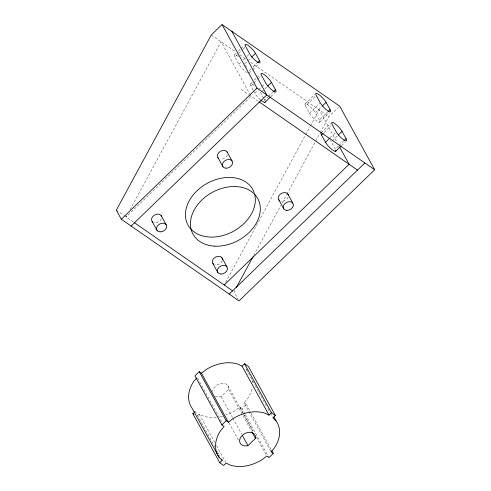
<?xml version="1.0" encoding="UTF-8"?>
<svg xmlns="http://www.w3.org/2000/svg" width="491" height="491" viewBox="0 0 491 491"><rect width="100%" height="100%" fill="white"/><g stroke="black" fill="none" stroke-linecap="round" stroke-linejoin="round"><path stroke-width="0.37" stroke-dasharray="2.46 1.84" d="M215.199 396.133A8.47 6.26 -28.8 0 0 220.256 396.796L220.999 396.587L228.499 389.338L228.634 388.7A8.47 6.26 -28.8 0 0 221.005 383.41A8.47 6.26 -28.8 0 0 212.628 391.505M126.862 215.617L126.132 216.961L251.036 96.242M130.146 209.553L221.085 41.76L250.306 94.916M225.664 282.307L310.03 126.647M310.392 125.972L319.156 109.8L337.059 142.359M234.741 290.463L234.011 291.807L237.932 298.945M253.73 255.418L280.76 205.557M282.221 202.863L286.603 194.774M286.965 194.098L319.837 133.454M320.2 132.779L328.964 116.606L338.655 107.241M270.688 451.174L244.101 402.81L247.605 398.637A33.873 25.053 -28.8 0 0 252.306 387.325M234.575 54.753L236.189 53.188M238.344 51.107L240.498 49.026M241.038 48.505L244.266 45.387M247.482 72.895A7.696 1.786 46 0 1 238.896 64.229L234.901 56.962L238.135 53.844M238.675 53.323L242.444 49.683M242.977 49.161L245.672 46.559M238.896 64.229L241.05 62.148M243.205 60.068L244.819 58.503M246.973 56.422L249.667 53.82M244.708 63.769L251.171 57.527M249.244 70.514L250.858 68.955M253.012 66.868L256.781 63.229M249.035 73.245L252.264 70.127M252.804 69.605L258.726 63.879M250.551 83.808L252.165 82.249M254.32 80.168L256.474 78.087M257.008 77.566L260.242 74.442M253.055 89.982L250.876 86.023L257.339 79.775M257.879 79.26L261.108 76.136M260.445 99.79A7.696 1.786 46 0 1 254.872 93.284L258.1 90.166M258.64 89.644L261.335 87.042M261.869 86.52L265.103 83.402M261.764 91.786L267.147 86.582M265.158 101.152A7.696 1.786 46 0 0 264.68 100.09L267.908 96.966M268.448 96.451L272.757 92.283M270.928 96.58L275.236 92.418M305.187 103.742L314.878 94.376M327.933 111.696L319.316 120.025A7.696 1.786 46 0 1 316.91 121.16A7.696 1.786 46 0 1 309.508 113.218L305.519 105.958L315.21 96.592M309.508 113.218L319.739 103.331M319.316 120.025L315.326 112.758L321.783 106.516M319.647 122.241L329.338 112.869M321.163 132.797L330.854 123.431M324.183 132.41L331.18 125.647M330.333 137.59L335.715 132.392M332.376 140.776L337.759 135.571M338.52 145.956L335.292 149.08L331.296 141.819A7.696 1.786 46 0 0 330.486 140.524M339.06 145.44L343.369 141.273M341.546 145.569L345.314 141.93M197.726 415.496L199.186 414.085L203.335 416.092A33.873 25.053 -28.8 0 0 216.869 417.209M244.972 413.888L242.014 408.518L246.322 404.351L244.101 402.81M242.014 408.518L239.798 406.978L235.342 410.488A33.873 25.053 -28.8 0 1 226.112 415.03M211.277 34.959L235.545 51.794M239.946 54.845L246.23 59.208M250.631 62.259L328.964 116.606M241.228 89.442L248.587 94.542M249.195 94.966L258.579 101.477M116.324 210.16L123.677 215.261M124.291 215.69L133.675 222.196M245.997 368.845L247.55 370.355M245.439 65.088L247.617 69.053M263.587 98.108L260.684 92.824A7.696 1.786 46 0 0 259.874 91.535M263.955 98.771L264.68 100.09M253.417 90.645L254.872 93.284M246.365 369.514L254.86 384.962M255.228 385.638L258.554 391.683M258.923 392.352L262.617 399.073M262.986 399.742L266.306 405.787M267.785 408.475L270.001 412.501M270.369 413.177L272.585 417.203M246.322 404.351L250.754 412.415M251.122 413.084L271.431 450.026M245.34 414.564L268.602 456.875M239.798 406.978L243.855 414.361M244.23 415.036L253.092 431.153M256.412 437.199L266.386 455.335M227.75 385.545L242.885 413.084M243.26 413.753L252.859 431.221M228.499 389.338L251.766 431.65M220.999 396.587L232.446 417.411M232.814 418.08L241.676 434.204M229.021 422.874L238.626 440.341M197.529 378.064L221.901 422.401M199.186 414.085L214.696 442.299M216.543 445.656L225.774 462.448M195.265 411.366L214.837 446.963M217.421 451.665L220.005 456.366M252.515 380.678A33.873 25.053 -28.8 0 1 252.669 382.962M222.626 416.11A33.873 25.053 -28.8 0 1 219.139 416.877M305.519 105.958A7.696 1.786 46 0 1 307.925 104.816A7.696 1.786 46 0 1 315.326 112.758M222.27 260.868A5.389 3.983 -28.8 0 1 214.665 264.766M288.168 197.179A5.389 3.983 -28.8 0 1 280.564 201.071M234.901 56.962A7.696 1.786 46 0 1 238.663 56.864M250.876 86.023A7.696 1.786 46 0 1 254.639 85.919M161.465 218.685A5.389 3.983 -28.8 0 1 153.855 222.576M227.394 154.996A5.419 4.008 -28.8 0 1 220.95 159.121"/><path stroke-width="0.74" d="M255.461 438.371L255.59 437.739A8.47 6.26 -28.8 0 0 247.961 432.442A8.47 6.26 -28.8 0 0 239.583 440.537A8.47 6.26 -28.8 0 0 247.212 445.834L247.955 445.619L255.461 438.371L252.135 432.325M236.202 287.763L253 256.768M196.719 377.917L193.657 381.568A33.873 25.053 -28.8 0 0 192.165 408.346L219.121 457.379L222.22 460.398L219.784 462.755L223.706 465.474L226.142 463.117L230.291 465.124A33.873 25.053 -28.8 0 0 262.298 459.521L266.754 456.01L268.97 457.551L273.278 453.383L271.799 450.701M222.042 24.55L211.277 34.959L116.324 210.16L121.314 219.238L239 300.891L374.676 169.763L339.735 106.197L222.042 24.55L256.989 88.11L374.676 169.763M251.711 57.005L255.48 53.359A7.696 1.786 46 0 0 248.078 45.418A7.696 1.786 46 0 0 245.672 46.559L249.667 53.82A7.696 1.786 46 0 0 257.063 61.768A7.696 1.786 46 0 0 259.475 60.626L255.48 53.359M257.321 62.707L259.475 60.626M121.314 219.238L256.989 88.11M267.687 86.06L271.455 82.42A7.696 1.786 46 0 0 264.054 74.479A7.696 1.786 46 0 0 261.648 75.614L265.637 82.881A7.696 1.786 46 0 0 273.039 90.823A7.696 1.786 46 0 0 275.445 89.681L271.455 82.42M131.122 226.044L266.797 94.916L231.85 31.356M273.291 91.768L275.445 89.681M265.005 102.306L270.394 97.101M322.323 105.995L326.092 102.355A7.696 1.786 46 0 0 318.69 94.413A7.696 1.786 46 0 0 316.284 95.549L320.279 102.815A7.696 1.786 46 0 0 327.681 110.757A7.696 1.786 46 0 0 330.087 109.616L326.092 102.355M328.473 111.181L330.087 109.616M335.77 150.142A7.696 1.786 46 0 1 332.223 149.737A7.696 1.786 46 0 1 325.484 142.28L321.488 135.013L323.109 133.454M325.484 142.28L329.792 138.112M338.299 135.05L342.067 131.41A7.696 1.786 46 0 0 334.666 123.468A7.696 1.786 46 0 0 332.26 124.604L336.255 131.87A7.696 1.786 46 0 0 343.651 139.812A7.696 1.786 46 0 0 346.063 138.677L342.067 131.41M343.909 140.757L346.063 138.677M335.623 151.296L341.006 146.091M224.203 285.007L349.113 164.282L339.612 147.012M229.193 294.084L364.868 162.957M201.47 373.234L205.919 369.717A33.873 25.053 -28.8 0 1 237.926 364.113L242.075 366.12L244.512 363.763L271.468 412.802L269.031 415.153L264.888 413.146A33.873 25.053 -28.8 0 0 232.875 418.755L228.425 422.266L201.47 373.234L199.248 371.693L194.939 375.854L221.895 424.887L224.117 426.427L220.612 430.607A33.873 25.053 -28.8 0 0 219.121 457.379M219.784 462.755L192.828 413.717L194.774 411.832M221.895 424.887L226.204 420.726L199.248 371.693M244.512 363.763L248.434 366.489L275.39 415.521L272.953 417.878L276.052 420.897A33.873 25.053 -28.8 0 1 274.561 447.669L271.057 451.849L273.278 453.383M259.211 101.913L357.693 170.236M134.301 222.632L232.783 290.96M271.468 412.802L275.39 415.521M226.204 420.726L228.425 422.266M192.828 413.717L193.945 414.496M287.843 194.037L292.832 203.114M278.784 199.843L283.78 208.921M227.063 151.836L232.053 160.913M217.955 157.672L222.945 166.75M221.944 257.726L226.934 266.809M212.885 263.532L217.875 272.609M273.837 416.865L276.052 420.897M161.134 215.543L166.13 224.62M242.075 366.12L269.031 415.153M152.081 221.343L157.071 230.426M242.419 435.548L247.955 445.619M221.484 459.054L222.22 460.398M213.646 264.268A5.389 3.983 -28.8 0 1 215.684 257.032A5.389 3.983 -28.8 0 1 222.509 259.739M254.541 193.81A36.954 27.33 -28.8 0 1 210.357 237.092A36.954 27.33 -28.8 0 1 195.97 191.821A36.954 27.33 -28.8 0 1 254.105 192.441M321.488 135.013A7.696 1.786 46 0 1 321.163 132.797M265.269 101.907A7.696 1.786 46 0 1 260.917 100.195M152.842 222.085A5.389 3.983 -28.8 0 1 154.266 215.199A5.389 3.983 -28.8 0 1 161.588 216.482M218.716 158.415A5.419 4.008 -28.8 0 1 220.152 151.492A5.419 4.008 -28.8 0 1 227.517 152.781M279.545 200.58A5.389 3.983 -28.8 0 1 280.975 193.693A5.389 3.983 -28.8 0 1 288.291 194.976M214.77 246.151A36.954 27.33 -28.8 0 0 259.53 202.887A36.954 27.33 -28.8 0 0 201.844 200.027A36.954 27.33 -28.8 0 0 214.77 246.151M220.858 274.052A5.389 3.983 -28.8 0 0 227.388 267.748A5.389 3.983 -28.8 0 0 218.974 267.325A5.389 3.983 -28.8 0 0 220.858 274.052M286.756 210.363A5.389 3.983 -28.8 0 0 293.287 204.053A5.389 3.983 -28.8 0 0 284.872 203.636A5.389 3.983 -28.8 0 0 286.756 210.363M225.946 168.204A5.419 4.008 -28.8 0 0 232.507 161.858A5.419 4.008 -28.8 0 0 224.049 161.441A5.419 4.008 -28.8 0 0 225.946 168.204M160.054 231.869A5.389 3.983 -28.8 0 0 166.578 225.559A5.389 3.983 -28.8 0 0 158.17 225.142A5.389 3.983 -28.8 0 0 160.054 231.869"/></g></svg>
